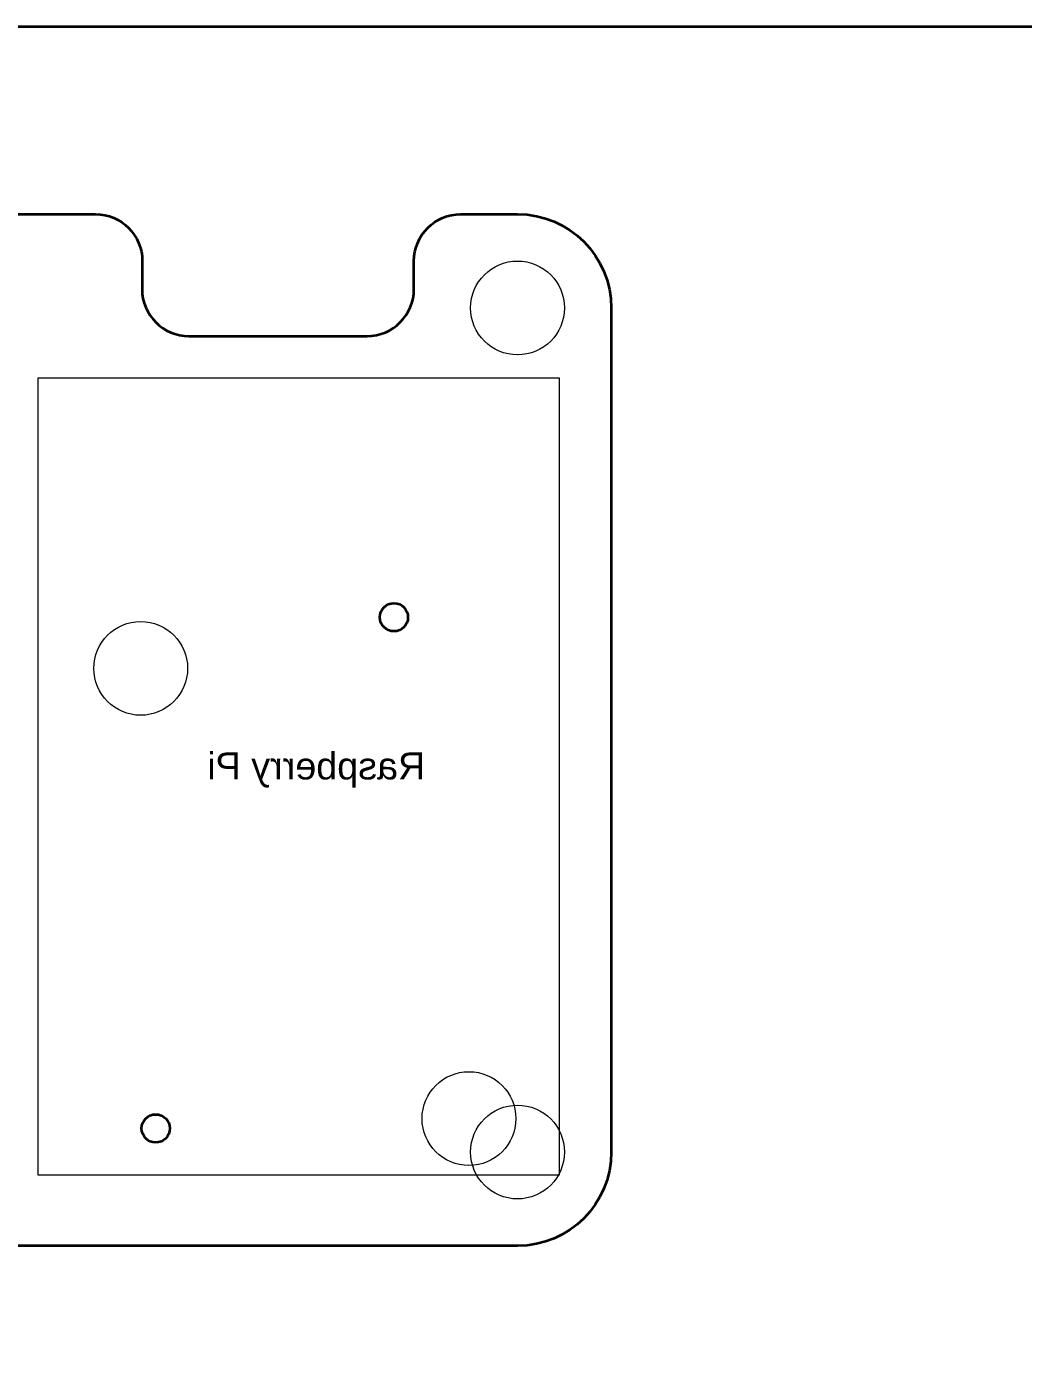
# Model space of a CAD drawing. Header units: inches. Extents: x 15 to 785, y -585 to -15.
# Drawn here: x 136.2 to 242.5, y -157.5 to -15 of the extents above; entities that cross this region are included whole.
import ezdxf

# ---------------------------------------------------------------- set-up
doc = ezdxf.new("R2010")
doc.units = ezdxf.units.IN
doc.header["$MEASUREMENT"] = 0
doc.layers.add('Layer 1', color=7, linetype='Continuous')

# ---------------------------------------------------------------- blocks, each defined once
blk = doc.blocks.new('block 2')
at = {"layer": 'Layer 1', "color": 179, "lineweight": 35, "true_color": 0x231f20}
blk.add_open_spline([(785, -570), (785, -578.28), (778.28, -585), (770, -585), (770, -585), (30, -585), (30, -585), (21.72, -585), (15, -578.28), (15, -570), (15, -570), (15, -30), (15, -30), (15, -21.72), (21.72, -15), (30, -15), (30, -15), (770, -15), (770, -15), (778.28, -15), (785, -21.72), (785, -30), (785, -30), (785, -570), (785, -570)], degree=3, knots=[0, 0, 0, 0, 1, 1, 1, 2, 2, 2, 3, 3, 3, 4, 4, 4, 5, 5, 5, 6, 6, 6, 7, 7, 7, 8, 8, 8, 8], dxfattribs=at)

msp = doc.modelspace()

# ---------------------------------------------------------------- linework, layer by layer
at = {"layer": 'Layer 1', "color": 30, "lineweight": 9, "true_color": 0xf5821f}
msp.add_lwpolyline([(193.01, -137.41), (193.01, -52.47), (137.4, -52.47), (137.4, -137.41), (193.01, -137.41)], dxfattribs=at)
at = {"layer": 'Layer 1', "color": 179, "lineweight": 35, "true_color": 0x231f20}
for points, knots in [([(148.54, -39.98), (148.54, -37.22), (146.31, -34.98), (143.54, -34.98), (143.54, -34.98), (143.51, -34.98), (143.51, -34.98), (143.51, -34.98), (46.51, -34.98), (46.51, -34.98), (40.98, -34.98), (36.51, -39.46), (36.51, -44.98), (36.51, -44.98), (36.51, -134.98), (36.51, -134.98), (36.51, -140.5), (40.98, -144.98), (46.51, -144.98), (46.51, -144.98), (188.55, -144.98), (188.55, -144.98), (194.08, -144.98), (198.55, -140.5), (198.55, -134.98), (198.55, -134.98), (198.55, -44.98), (198.55, -44.98), (198.55, -39.46), (194.08, -34.98), (188.55, -34.98), (188.55, -34.98), (182.51, -34.98), (182.51, -34.98), (182.51, -34.98), (182.51, -34.98), (182.51, -34.98), (179.75, -34.98), (177.51, -37.22), (177.51, -39.98), (177.51, -39.98), (177.51, -39.98), (177.51, -39.98), (177.51, -39.98), (177.51, -42.98), (177.51, -42.98), (177.51, -45.74), (175.27, -47.98), (172.51, -47.98), (172.51, -47.98), (153.51, -47.98), (153.51, -47.98), (150.75, -47.98), (148.51, -45.74), (148.51, -42.98), (148.51, -42.98), (148.54, -42.98), (148.54, -42.98), (148.54, -42.98), (148.54, -39.98), (148.54, -39.98)], [0, 0, 0, 0, 1, 1, 1, 2, 2, 2, 3, 3, 3, 4, 4, 4, 5, 5, 5, 6, 6, 6, 7, 7, 7, 8, 8, 8, 9, 9, 9, 10, 10, 10, 11, 11, 11, 12, 12, 12, 13, 13, 13, 14, 14, 14, 15, 15, 15, 16, 16, 16, 17, 17, 17, 18, 18, 18, 19, 19, 19, 20, 20, 20, 20]), ([(175.37, -79.46), (176.2, -79.46), (176.87, -78.79), (176.87, -77.96), (176.87, -77.13), (176.2, -76.46), (175.37, -76.46), (174.55, -76.46), (173.87, -77.13), (173.87, -77.96), (173.87, -78.79), (174.55, -79.46), (175.37, -79.46)], [0, 0, 0, 0, 1, 1, 1, 2, 2, 2, 3, 3, 3, 4, 4, 4, 4]), ([(149.97, -133.96), (150.8, -133.96), (151.47, -133.29), (151.47, -132.46), (151.47, -131.63), (150.8, -130.96), (149.97, -130.96), (149.15, -130.96), (148.47, -131.63), (148.47, -132.46), (148.47, -133.29), (149.15, -133.96), (149.97, -133.96)], [0, 0, 0, 0, 1, 1, 1, 2, 2, 2, 3, 3, 3, 4, 4, 4, 4])]:
    msp.add_open_spline(points, degree=3, knots=knots, dxfattribs=at)
at = {"layer": 'Layer 1', "color": 30, "lineweight": 9, "true_color": 0xf5821f}
for points in [[(188.55, -39.98), (185.79, -39.98), (183.55, -42.22), (183.55, -44.98), (183.55, -47.74), (185.79, -49.98), (188.55, -49.98), (191.31, -49.98), (193.55, -47.74), (193.55, -44.98), (193.55, -42.22), (191.31, -39.98), (188.55, -39.98)], [(188.55, -129.98), (185.79, -129.98), (183.55, -132.22), (183.55, -134.98), (183.55, -137.74), (185.79, -139.98), (188.55, -139.98), (191.31, -139.98), (193.55, -137.74), (193.55, -134.98), (193.55, -132.22), (191.31, -129.98), (188.55, -129.98)]]:
    msp.add_open_spline(points, degree=3, knots=[0, 0, 0, 0, 1, 1, 1, 2, 2, 2, 3, 3, 3, 4, 4, 4, 4], dxfattribs=at)
at = {"layer": 'Layer 1', "lineweight": 0}
for points in [[(148.37, -88.41), (151.13, -88.41), (153.37, -86.17), (153.37, -83.41), (153.37, -80.64), (151.13, -78.41), (148.37, -78.41), (145.61, -78.41), (143.37, -80.64), (143.37, -83.41), (143.37, -86.17), (145.61, -88.41), (148.37, -88.41)], [(183.37, -136.41), (186.13, -136.41), (188.37, -134.17), (188.37, -131.41), (188.37, -128.64), (186.13, -126.41), (183.37, -126.41), (180.61, -126.41), (178.37, -128.64), (178.37, -131.41), (178.37, -134.17), (180.61, -136.41), (183.37, -136.41)]]:
    msp.add_open_spline(points, degree=3, knots=[0, 0, 0, 0, 1, 1, 1, 2, 2, 2, 3, 3, 3, 4, 4, 4, 4], dxfattribs=at)

# ---------------------------------------------------------------- block references
at = {"layer": 'Layer 1'}
msp.add_blockref('block 2', (0, 0), dxfattribs=at)

# ---------------------------------------------------------------- texts
at = {"layer": 'Layer 1', "color": 179, "true_color": 0x231f20, "extrusion": (0, 0, -1), "insert": (178.71, -96.12), "char_height": 2.8787, "attachment_point": 7, "text_direction": (-1, 0, 0)}
msp.add_mtext('\\fArial|b0|i0|c0|p34;\\W1;Raspberry Pi', dxfattribs=at)

doc.saveas('drawing.dxf')
